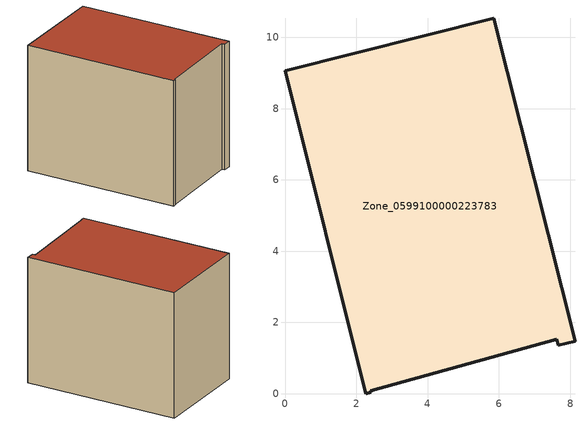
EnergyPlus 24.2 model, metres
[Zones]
Zone_0599100000223783
 floor ground (C_G): 7.67,1.36 7.62,1.53 2.4,0.09 2.41,0.04 2.26,0 0,9.06 5.86,10.53 8.13,1.47 z0
 wall outside (C_F): 7.67,1.36 8.13,1.47 5.86,10.53 0,9.06 2.26,0 2.41,0.04 2.4,0.09 7.62,1.53 7.67,1.36 z0:7.62
 roof outside (C_R): 7.62,1.53 7.67,1.36 8.13,1.47 5.86,10.53 0,9.06 2.26,0 2.41,0.04 2.4,0.09 z7.62
[BUILDING]
Pand.0599100000223783: North Axis=0; Terrain=City; Loads Convergence Tolerance Value=0.04; Temperature Convergence Tolerance Value=0.4; Solar Distribution=FullExterior; Maximum Number of Warmup Days=25; Minimum Number of Warmup Days=1
[Site:Location]
Rotterdam.The.Hague.AP_ZH_NLD Design_Conditions: Latitude=51.96; Longitude=4.45; Time Zone=1; Elevation=-4.5
[SITE:GROUNDTEMPERATURE:BUILDINGSURFACE]
18, 18, 18, 18, 18, 18, 18, 18, 18, 18, 18, 18
[MATERIAL] Thermal Absorptance=0.9; Solar Absorptance=0.7; Visible Absorptance=0.7
Name | Roughness | Thickness | Conductivity | Density | Specific Heat
G.TI.1965-1974 | MediumSmooth | 0.15 | 0.882353 | 540 | 1210
F.TI.1965-1974 | Rough | 0.3 | 0.697674 | 1920 | 840
R.TI.1965-1974 | MediumRough | 0.2 | 0.232558 | 1500 | 1000
[CONSTRUCTION]
C_G: G.TI.1965-1974
C_F: F.TI.1965-1974
C_R: R.TI.1965-1974
[ZONE]
Zone_0599100000223783: Type=1; Multiplier=1; Ceiling Height=Autocalculate; Volume=Autocalculate; Floor Area=autocalculate; Part of Total Floor Area=Yes
[ZONEINFILTRATION:DESIGNFLOWRATE]
Infil_Zone_0599100000223783: Zone or ZoneList or Space or SpaceList=Zone_0599100000223783; Schedule=AlwaysOn; Design Flow Rate Calculation Method=Flow/Area; Flow Rate per Floor Area=0.003; Constant Term Coefficient=1; Temperature Term Coefficient=0; Velocity Term Coefficient=0; Velocity Squared Term Coefficient=0
[HVACTEMPLATE:ZONE:IDEALLOADSAIRSYSTEM]
Zone_0599100000223783: Maximum Heating Supply Air Temperature=50; Minimum Cooling Supply Air Temperature=13; Maximum Heating Supply Air Humidity Ratio=0.0156; Minimum Cooling Supply Air Humidity Ratio=0.0077; Heating Limit=NoLimit; Cooling Limit=NoLimit; Dehumidification Control Type=ConstantSensibleHeatRatio; Cooling Sensible Heat Ratio=0.7; Dehumidification Setpoint=60; Humidification Control Type=None; Humidification Setpoint=30; Outdoor Air Method=None; Outdoor Air Flow Rate per Person=0.00944; Outdoor Air Flow Rate per Zone Floor Area=0; Outdoor Air Flow Rate per Zone=0; Demand Controlled Ventilation Type=None; Outdoor Air Economizer Type=NoEconomizer; Heat Recovery Type=None; Sensible Heat Recovery Effectiveness=0.7; Latent Heat Recovery Effectiveness=0.65
[ZONECONTROL:THERMOSTAT]
ThermostatControl_Zone_0599100000223783: Zone or ZoneList=Zone_0599100000223783; Control Type Schedule=DualSetpointControlType; Control 1=Thermostat_Zone_0599100000223783; Temperature Difference Between Cutout And Setpoint=0
[THERMOSTATSETPOINT:DUALSETPOINT]
Thermostat_Zone_0599100000223783: Heating Setpoint Temperature Schedule=HeatingSetpoint_Zone_0599100000223783; Cooling Setpoint Temperature Schedule=CoolingSetpoint_Zone_0599100000223783
[SCHEDULE:COMPACT]
HeatingSetpoint_Zone_0599100000223783: Through: 12/31, For: AllDays, Until: 24:00, 21
CoolingSetpoint_Zone_0599100000223783: Through: 12/31, For: AllDays, Until: 24:00, 24
DualSetpointControlType: Through: 12/31, For: AllDays, Until: 24:00, 4
AlwaysOn: Through: 12/31, For: AllDays, Until: 24:00, 1
